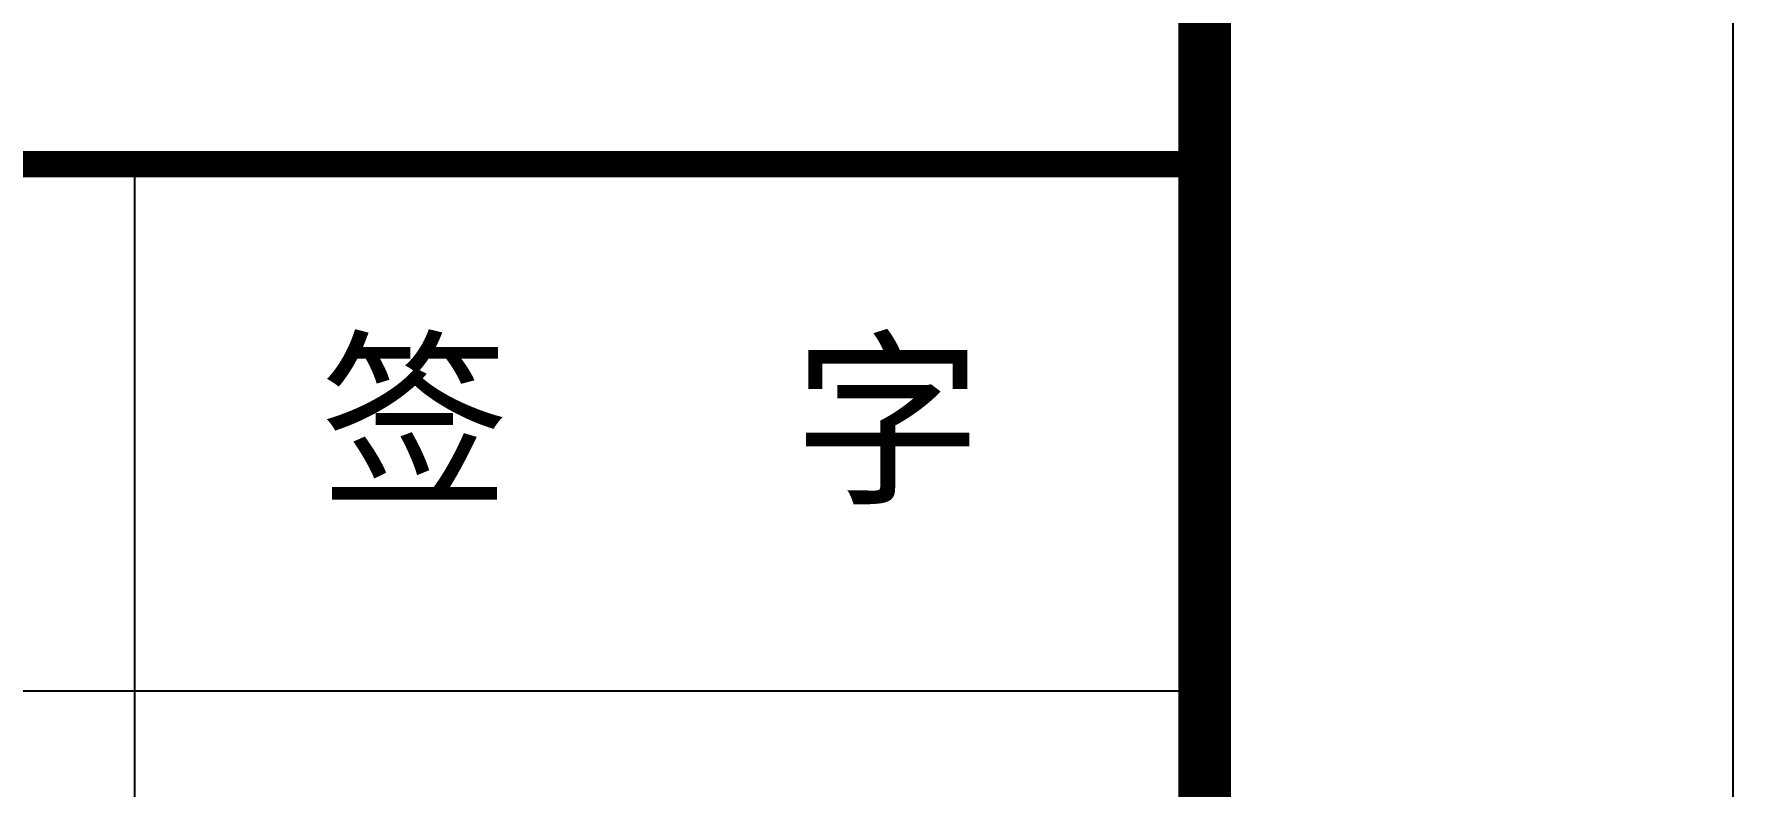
# Model space of a CAD drawing. Extents: x 32461 to 402082, y -617694 to 182569.
# Drawn here: x 130457 to 133673, y -586621 to -585199 of the extents above; entities that cross this region are included whole.
import ezdxf

# ---------------------------------------------------------------- set-up
doc = ezdxf.new("R2010")
doc.units = 0
doc.header["$LTSCALE"] = 1000
doc.header["$MEASUREMENT"] = 0
doc.layers.add('PUB_TITLE', color=4, linetype='CONTINUOUS')
doc.layers.add('图框', color=4, linetype='CONTINUOUS')
doc.styles.add('STYLE-黑体', font='simhei.ttf')

msp = doc.modelspace()

# ---------------------------------------------------------------- linework, layer by layer
at = {"layer": 'PUB_TITLE'}
msp.add_lwpolyline([(74273.1, -617693.7), (133673.1, -617693.7), (133673.1, -575693.7), (74273.1, -575693.7)], close=True, dxfattribs=at)
at = {"layer": 'PUB_TITLE', "const_width": 100}
msp.add_lwpolyline([(76773.1, -616693.7), (132673.1, -616693.7), (132673.1, -576693.7), (76773.1, -576693.7)], close=True, dxfattribs=at)
at = {"layer": '图框', "color": 0}
msp.add_line((126663.8, -586441.1), (132673.1, -586441.1), dxfattribs=at)
msp.add_line((126663.8, -586441.1), (132673.1, -586441.1), dxfattribs=at)
at = {"layer": '图框', "color": 4, "const_width": 98.6}
msp.add_lwpolyline([(126663.8, -576693.7), (132673.1, -576693.7), (132673.1, -616693.7), (126663.8, -616693.7)], close=True, dxfattribs=at)
at = {"layer": '图框', "color": 0, "const_width": 50}
msp.add_lwpolyline([(126663.8, -585445.1), (132673.1, -585445.1), (132673.1, -595604.3), (126663.8, -595604.3)], close=True, dxfattribs=at)
at = {"layer": '图框', "color": 0}
for points in [[(130647.8, -586441.1), (130647.8, -585445.1)], [(130647.8, -592217.9), (130647.8, -586441.1)]]:
    msp.add_lwpolyline(points, dxfattribs=at)

# ---------------------------------------------------------------- texts
at = {"layer": '图框', "color": 0, "style": 'STYLE-黑体'}
msp.add_text('签   字', height=262.94, dxfattribs=at).set_placement((130998.7, -586060.3))

doc.saveas('drawing.dxf')
